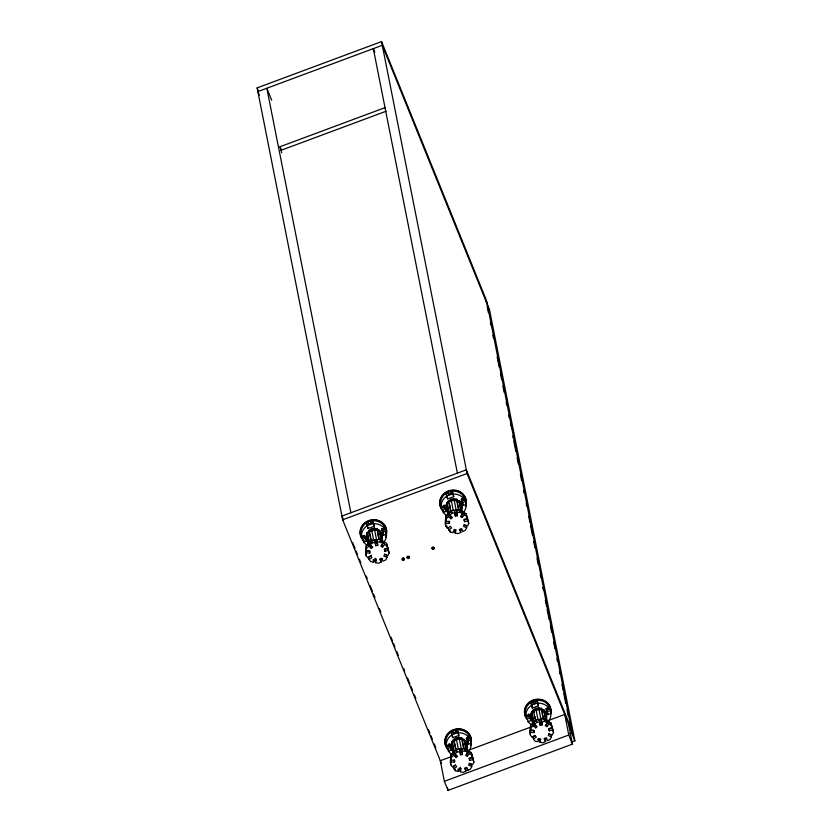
<?xml version="1.0" encoding="UTF-8"?>
<svg xmlns="http://www.w3.org/2000/svg" width="832" height="832" viewBox="0 0 832 832"><rect width="100%" height="100%" fill="white"/><g stroke="black" fill="none" stroke-linecap="round" stroke-linejoin="round"><path stroke-width="1.25" d="M432.162 548.673L433.337 547.331A1.061 0.978 -11.2 0 1 433.524 549.203L432.286 548.891L432.193 547.914M381.222 562.016L379.725 559.125L381.545 558.282L383.032 561.174L385.767 559.894L387.036 557.326L383.854 556.057L384.696 554.351L387.878 555.62L389.137 553.041L386.516 543.369L379.912 539.323L371.894 540.238L366.226 545.688L365.56 553.124L366.07 555.682L367.806 557.908L370.666 555.953L371.956 557.606L369.096 559.551L370.708 561.621L373.63 562.245L374.525 559.083L376.459 559.499L375.565 562.661L378.487 563.285L381.222 562.016L380.754 559.655L382.564 558.802M365.851 550.524L366.018 548.673L366.486 551.034L369.98 551.2L369.803 553.051L366.319 552.885L365.851 550.524L369.346 550.69L369.803 553.051M366.07 555.682L366.319 552.885M366.486 551.034L366.226 545.688M464.069 524.493L467.501 525.99L468.759 523.422L466.149 513.75L459.534 509.694L451.516 510.619L445.848 516.069L445.182 523.494L445.692 526.053L447.429 528.289L450.299 526.334L451.578 527.977L448.718 529.932L450.33 532.002L453.253 532.626L454.147 529.464L456.082 529.88L455.187 533.042L458.11 533.666L460.845 532.386L460.377 530.026L462.186 529.183M445.692 526.053L445.64 519.054L446.108 521.414L449.602 521.581L449.436 523.432L445.942 523.266M446.108 521.414L445.848 516.069M471.786 766.449L468.603 765.19L469.435 763.474L472.618 764.743L473.886 762.164L471.266 752.492L464.651 748.446L456.643 749.362L450.975 754.811L450.299 762.247L450.809 764.806L452.556 767.031L455.416 765.086L456.706 766.73L453.846 768.685L455.458 770.744L458.38 771.368L459.264 768.206L461.209 768.622L460.314 771.784L463.237 772.408L465.972 771.139L465.504 768.778L467.314 767.936L467.782 770.297L470.517 769.028L471.786 766.449L471.318 764.088L469.196 763.246M450.809 764.806L450.757 757.806L451.225 760.167L454.719 760.334L454.553 762.174L451.058 762.008M451.225 760.167L450.975 754.811M548.818 733.626L552.24 735.124L553.509 732.545L550.888 722.873L544.284 718.827L536.266 719.742L530.598 725.192L529.932 732.628L530.431 735.186L532.178 737.412L535.038 735.457L536.328 737.11L533.468 739.066L535.08 741.125L538.002 741.749L538.897 738.587L540.831 739.003L539.937 742.165L542.859 742.789L545.594 741.52L545.126 739.159L546.936 738.317M530.431 735.186L530.223 730.028L533.707 730.194L534.175 732.555L530.691 732.389M534.175 732.555L534.342 730.704L530.858 730.538L530.598 725.192M369.606 543.005L367.182 532.563L366.995 535.132M367.432 533.822L366.756 536.484L368.264 544.44M381.389 538.73L381.347 537.046M453.284 510.65L451.027 499.21L448.531 500.698L446.805 502.944L446.129 505.596L448.146 515.778M446.378 506.865L447.054 504.202M451.246 744.349L451.932 741.697L453.648 739.45L456.144 737.953L458.411 749.393M452.182 742.955L451.495 745.607L453.014 753.574M532.636 723.944L530.868 714.73L531.554 712.067L533.27 709.831L535.766 708.334L538.117 720.231M531.118 715.988L531.575 714.22M375.69 558.189L375.097 560.3L375.565 562.661M460.439 767.312L459.846 769.423L460.314 771.784M464.318 524.732L463.476 526.438L466.658 527.696L465.39 530.275L462.654 531.544L461.167 528.663L459.358 529.506L460.845 532.386M549.058 733.855L548.226 735.561L551.408 736.83L550.139 739.398L547.404 740.678L545.906 737.786L544.097 738.629L545.594 741.52M382.429 541.039L382.897 543.4L380.9 546.114L382.543 547.123L384.54 544.409L384.072 542.048L382.075 544.762L382.543 547.123M462.519 513.781L460.522 516.495L462.166 517.504L464.173 514.779L463.705 512.418L462.051 511.41L462.519 513.781L460.044 512.252L457.028 512.606L456.56 510.234L454.574 510.463L455.354 516.048L457.35 515.819L457.028 512.606M463.705 512.418L461.698 515.143L462.166 517.504M467.646 752.523L465.65 755.248L467.293 756.257L469.29 753.532L468.822 751.171L467.178 750.162L467.646 752.523L465.161 751.005L462.155 751.348L461.687 748.987L459.69 749.216L460.481 754.79L462.467 754.562L462.155 751.348M468.822 751.171L466.825 753.886L467.293 756.257M547.269 722.904L545.272 725.629L546.915 726.627L548.912 723.913L548.444 721.552L546.801 720.543L547.269 722.904L544.783 721.386L541.778 721.729L541.31 719.368L539.313 719.597L540.103 725.171L542.1 724.942L541.778 721.729M548.444 721.552L546.447 724.266L546.915 726.627M367.588 532.823L368.399 531.773M371.727 530.483L369.231 531.97L367.515 534.217L367.328 536.786M377.01 530.046L377.146 528.861L374.296 528.32L371.394 528.83L368.898 530.327L371.166 541.757M382.782 541.715L381.046 532.646L379.517 530.379L376.844 529.246M379.839 532.033L377.468 530.514L374.618 529.974L371.81 530.941L371.249 530.327M456.997 502.258L457.09 500.895L454.241 500.344L451.35 500.864L448.854 502.351L447.138 504.598L446.451 507.25L447.252 508.945M456.726 500.885L456.768 499.242L453.918 498.701L451.027 499.21M460.616 510.068L459.139 500.76L460.668 503.027L462.405 512.096M465.93 745.285L466.118 743.423L464.589 741.156L462.218 739.638L459.368 739.097L456.477 739.606L453.981 741.104L452.254 743.35L451.578 746.002L453.014 751.026M461.843 739.627L461.885 737.984L459.035 737.443L456.144 737.953M465.733 748.81L464.256 739.502L465.795 741.77L467.563 750.693M533.021 712.535L533.52 711.09M536.099 709.987L533.603 711.485L531.877 713.721L531.201 716.383L532.886 722.634M541.746 711.391L541.518 708.365L538.668 707.824L535.766 708.334M543.837 711.526L543.889 709.883L545.418 712.15L547.435 722.332M545.605 720.45L544.211 711.537L545.251 713.887M368.399 543.837L369.803 542.474L370.271 544.846L372.757 547.05L371.353 548.402L368.867 546.198L368.399 543.837L370.885 546.042L371.353 548.402M366.735 548.246L368.867 546.198M370.271 544.846L372.403 542.797L375.409 542.454L375.731 545.667L377.728 545.438L376.938 539.864L374.941 540.093L375.731 545.667M448.022 514.218L449.426 512.855L449.894 515.216L452.39 517.431L450.975 518.783L448.49 516.578L448.022 514.218L450.507 516.422L450.975 518.783M446.358 518.627L448.49 516.578M449.894 515.216L452.026 513.178L455.031 512.824M453.138 752.96L454.553 751.608L455.021 753.969L457.506 756.174L456.092 757.536L453.606 755.321L453.138 752.96L455.634 755.165L456.092 757.536M451.485 757.37L453.606 755.321M455.021 753.969L457.153 751.92L460.158 751.577L460.481 754.79M532.761 723.341L534.175 721.989L534.643 724.35L537.129 726.554L535.725 727.906L533.229 725.702L532.761 723.341L535.257 725.546L535.725 727.906M531.107 727.75L533.229 725.702M534.643 724.35L536.775 722.301L539.781 721.958L540.103 725.171M371.488 555.235L368.628 557.19L369.096 559.551M455.281 765.014L453.378 766.324L453.846 768.685M534.903 735.394L533 736.694L533.468 739.066M448.531 500.698L448.781 501.956L450.871 500.708M455.988 739.461L454.303 740.969M535.621 709.831L536.172 710.445L538.99 709.478L541.84 710.018L543.92 711.922M380.058 559.759L382.138 558.792M544.43 739.263L546.51 738.296M441.355 763.329L342.659 519.792L257.14 87.88L381.555 41.6L486.564 300.737L572.083 732.638L569.67 733.543M281.746 152.818L280.03 146.713L385.32 107.546M280.769 150.415L386.058 111.249M342.659 519.792L467.074 473.512L381.555 41.6M451.173 756.694L440.305 760.739L444.371 781.31L448.063 790.4L572.468 744.12L568.402 723.549M468.083 750.402L530.889 727.043M547.799 720.751L564.71 714.459L568.786 735.02L572.468 744.12M444.371 781.31L568.786 735.02M571.23 742.154L574.86 740.802L513.854 432.713L510.463 424.112M453.315 494.759L453.71 496.725L447.585 498.867L447.002 495.924L453.118 493.771L452.14 491.171A12.553 11.534 -11.2 0 1 463.403 495.882L463.986 498.836L461.146 499.834L463.278 505.43L466.118 504.431L465.525 501.478L462.696 502.476L463.278 505.43M367.962 528.497L367.38 525.543L373.495 523.39L374.078 526.344L367.962 528.497L366.392 522.943A12.553 11.534 -11.2 0 0 360.942 533.52L361.525 536.474L364.364 535.475L366.486 541.07L363.646 542.069L363.064 539.115L365.903 538.117M447.002 495.924L446.014 493.324A12.553 11.534 -11.2 0 0 440.565 503.901L441.147 506.854L443.986 505.856L446.108 511.451L443.279 512.45L442.686 509.496L445.526 508.498L444.257 505.149M374.078 526.344L372.507 520.801A12.553 11.534 -11.2 0 1 383.781 525.502L384.363 528.455L381.524 529.454L383.656 535.049L386.485 534.05L385.902 531.097L383.063 532.095L383.656 535.049M538.065 703.882L538.45 705.848L532.334 708.001L531.752 705.047L537.867 702.894L536.879 700.305A12.553 11.534 -11.2 0 1 548.142 705.006L548.735 707.959L545.896 708.958L548.018 714.553L550.857 713.554L550.274 710.601L547.435 711.599L548.018 714.553M452.712 737.62L452.13 734.666L458.245 732.514L458.827 735.467L452.712 737.62L451.142 732.077A12.553 11.534 -11.2 0 0 445.682 742.654L446.274 745.607L449.103 744.609L451.235 750.204L448.396 751.192L447.814 748.249L450.653 747.25L449.374 743.891M531.752 705.047L530.764 702.447A12.553 11.534 -11.2 0 0 525.314 713.034L525.897 715.978L528.736 714.99L530.858 720.574L528.018 721.573L527.436 718.619L530.275 717.631L528.996 714.272M458.827 735.467L457.257 729.924A12.553 11.534 -11.2 0 1 468.52 734.635L469.102 737.578L466.274 738.577L468.395 744.172L471.234 743.174L470.652 740.22L467.813 741.218L468.395 744.172M466.378 518.7L464.121 519.334L464.589 521.695L467.969 520.749L467.501 518.388M466.981 516.61L467.449 518.981L464.058 519.927L464.589 521.695M387.348 546.239L387.816 548.6L384.436 549.546L384.966 551.314L388.346 550.368L387.878 548.007L384.498 548.954L384.966 551.314M549.994 728.146L552.25 727.511L553.509 732.545M551.72 725.743L552.188 728.104L548.808 729.05L549.338 730.829L552.718 729.872M471.494 757.453L469.248 758.087L469.716 760.448L473.096 759.491L472.628 757.13M472.098 755.362L472.566 757.723L469.186 758.68L469.716 760.448M460.429 504.369L459.389 502.018M460.97 507.426L461.001 504.67L459.462 502.414L456.799 501.28M446.919 509.912L448.136 513.51M381.046 532.646L380.806 533.988M367.786 539.448L368.316 541.05M546.208 716.466L545.407 714.782M454.678 511.534L454.886 513.687L456.882 513.458L457.35 515.819M377.406 542.225L380.411 541.882L382.897 543.4M375.263 543.306L377.26 543.078L377.728 545.438M539.635 722.81L541.632 722.582L542.1 724.942M460.013 752.43L461.999 752.201L462.467 754.562M454.168 499.959L456.633 500.427M541.382 709.55L543.046 711.027M373.537 559.77L375.762 560.248M537.909 739.284L540.124 739.752M537.534 739.388L539.469 739.804L539.937 742.165M384.446 554.122L386.568 554.965L387.036 557.326M464.173 514.779L466.648 516.308L467.449 518.981M384.54 544.409L387.026 545.927L387.816 548.6M548.912 723.913L551.398 725.431L552.188 728.104M469.29 753.532L471.775 755.05L472.566 757.723M456.477 499.626L458.848 501.145M541.216 708.75L543.587 710.268M461.594 738.369L463.965 739.887M379.766 531.638L381.378 534.3L381.077 535.371M464.506 740.771L466.045 743.028M467.782 770.297L466.284 767.406L464.474 768.248L465.972 771.139M486.106 301.122L489.424 309.306L513.77 432.297M487.292 304.439L382.283 45.302L257.868 91.582L259.334 95.181M374.785 52.229L373.329 48.63L457.382 473.138M571.355 728.936L466.336 469.81L341.921 516.09L343.387 519.688M467.074 473.512L572.083 732.638M571.542 732.618L574.86 740.802M271.69 100.246L266.833 88.254L350.886 512.751M257.14 87.88L258.107 90.282M280.03 146.713L281.008 149.115M352.622 542.485L355.056 548.475M356.023 550.878L357.479 554.476M359.424 559.281L360.89 562.879M366.236 576.077L367.203 578.469M370.126 585.666L372.559 591.666M373.526 594.069L374.982 597.667M379.361 608.462L380.817 612.061M391.03 637.26L392.486 640.858M393.463 643.261L394.919 646.859M396.864 651.654L398.32 655.252M403.666 668.45L404.643 670.852M407.555 678.049L409.989 684.05M410.966 686.442L412.422 690.04M414.367 694.845L415.823 698.443M428.459 729.633L429.926 733.231M430.893 735.634L432.349 739.232M434.294 744.026L435.76 747.635M546.156 708.24L547.435 711.599M461.417 499.117L462.696 502.476M536.879 700.305L538.45 705.848M452.14 491.171L453.71 496.725M530.764 702.447L532.334 708.001M446.014 493.324L447.585 498.867M466.534 737.87L467.813 741.218M381.794 528.736L383.063 532.095M457.257 729.924L457.912 731.65M372.507 520.801L373.173 522.527M451.142 732.077L452.13 734.666M366.392 522.943L367.38 525.543M467.969 520.749L468.759 523.422M473.096 759.491L473.886 762.164M388.346 550.368L389.137 553.041M492.274 326.602L492.378 327.163M487.115 306.197L488.363 312.541M490.37 322.681L490.88 325.218M492.887 335.358L493.386 337.896M497.151 356.918L499.158 367.058M500.417 373.402L501.675 379.735M502.923 386.079L504.182 392.423M506.189 402.563L506.698 405.101M508.706 415.241L509.205 417.778M512.814 435.989L513.313 438.537M513.822 441.074L515.83 451.266M517.098 457.631L518.357 463.996M520.374 474.178L521.633 480.542M523.65 490.734L524.15 493.272M526.167 503.464L526.677 506.012M528.694 516.194L529.953 522.558M530.452 525.106L532.47 535.288M533.728 541.653L534.997 548.018M537.014 558.21L538.273 564.574M540.29 574.756L540.79 577.304M542.807 587.486L543.306 590.034M545.324 600.215L546.593 606.58M547.092 609.128L549.11 619.31M550.368 625.685L551.626 632.05M553.644 642.231L554.902 648.596M556.92 658.778L557.43 661.326M559.447 671.507L559.946 674.055M561.964 684.247L563.222 690.612M563.732 693.16L565.75 703.342M567.008 709.706L568.266 716.071M570.284 726.253L570.794 728.801M550.888 722.873L551.398 725.431M550.94 734.469L551.408 736.83M548.87 728.468L549.338 730.829M545.449 714.875L546.686 721.157M546.156 718.796L546.655 721.302M543.889 709.883L544.138 711.142M544.211 711.537L545.896 720.065M544.284 718.827L544.783 721.386M541.518 708.365L543.774 719.805M541.986 712.65L543.234 718.931M538.668 707.824L541.174 720.512M539.313 719.597L539.781 721.958M536.266 719.742L536.775 722.301M534.009 711.745L534.196 712.722M534.945 716.498L535.444 719.014M533.27 709.831L535.538 721.261M532.21 713.596L533.978 722.509M531.554 712.067L533.822 723.507M530.275 717.631L530.858 720.574M530.39 728.177L530.858 730.538M466.149 513.75L466.648 516.308M466.19 525.335L466.658 527.696M460.502 504.764L460.699 505.752M459.139 500.76L461.157 510.942M459.534 509.694L460.044 512.252M456.768 499.242L459.035 510.682M457.246 503.516L458.484 509.808M453.918 498.701L456.258 510.588M454.886 513.687L455.354 516.048M451.516 510.619L452.026 513.178M449.259 502.611L451.194 512.398M454.719 530.67L455.187 533.042M448.854 502.351L450.788 512.138M447.46 504.462L449.228 513.386M446.805 502.944L449.072 514.384M448.968 521.071L449.436 523.432M449.998 530.296L450.33 532.002M445.723 509.486L446.108 511.451M448.25 527.571L448.718 529.932M446.961 525.928L447.429 528.289M471.266 752.492L471.775 755.05M466.253 744.432L467.522 750.838M465.629 743.506L465.826 744.494M466.326 747.011L466.814 749.528M466.284 747.157L466.783 749.674M464.256 739.502L466.274 749.684M464.651 748.446L465.161 751.005M461.885 737.984L464.152 749.424M462.114 741.01L463.611 748.55M458.9 736.736L461.386 749.341M459.69 749.216L460.158 751.577M456.643 749.362L457.153 751.92M454.386 741.364L454.574 742.342M454.823 743.6L456.321 751.15M453.648 739.45L455.915 750.89M457.912 769.007L458.38 771.368M452.587 743.215L454.355 752.128M451.932 741.697L454.199 753.126M454.085 759.814L454.553 762.174M455.114 769.038L455.458 770.744M450.653 747.25L451.235 750.204M447.574 787.977L448.063 790.4M386.516 543.369L387.026 545.927M379.517 530.379L381.784 541.819M379.475 532.022L381.233 540.946M379.912 539.323L380.411 541.882M377.146 528.861L379.163 539.042M377.374 531.887L378.612 538.169M374.15 527.613L376.802 541.008M374.941 540.093L375.409 542.454M371.394 528.83L373.745 540.717M371.894 540.238L372.403 542.797M369.637 532.23L369.834 533.218M370.084 534.477L371.571 542.017M373.162 559.884L373.63 562.245M367.182 532.563L369.45 544.003M367.713 539.053L368.753 544.357M366.101 539.105L366.486 541.07M531.69 716.29L532.002 718.068M541.31 719.368L541.632 722.582M456.56 510.234L456.882 513.458M461.687 748.987L461.999 752.201M376.938 539.864L377.26 543.078M433.888 548.486A1.061 0.978 -11.2 0 0 434.065 547.518L432.702 546.978A1.061 0.978 -11.2 0 0 432.203 548.486M433.17 548.86A1.061 0.978 -11.2 0 1 432.63 548.787M409.157 557.523A1.061 0.978 -11.2 0 0 408.637 556.244L407.826 556.234A1.061 0.978 -11.2 0 0 407.191 557.513A1.061 0.978 -11.2 0 0 408.564 558.054M386.485 534.05A12.553 11.534 -11.2 0 1 384.155 541.736M367.598 545.386A12.553 11.534 -11.2 0 1 363.646 542.069M361.525 536.474A12.553 11.534 -11.2 0 1 366.974 525.897M373.1 523.754A12.553 11.534 -11.2 0 1 384.363 528.455M385.902 531.097A12.553 11.534 -11.2 0 1 385.715 534.123M364.021 540.914A13.302 12.23 -11.2 0 1 368.742 520.551A13.302 12.23 -11.2 0 1 386.568 532.532M386.422 533.593A13.302 12.23 -11.2 0 1 385.83 535.683M364.094 541.31A13.302 12.23 -11.2 0 1 362.97 525.065A13.302 12.23 -11.2 0 1 380.328 521.633A13.302 12.23 -11.2 0 1 385.476 537.077M383.791 527.249A1.508 1.383 -11.2 0 1 385.393 528.497A1.508 1.383 -11.2 0 1 383.989 530.015A1.508 1.383 -11.2 0 1 382.398 528.767M384.81 527.166A1.508 1.383 -11.2 0 1 384.654 529.37A1.508 1.383 -11.2 0 1 382.398 528.726M370.562 521.175A1.508 1.383 -11.2 0 1 370.573 523.453A1.508 1.383 -11.2 0 1 368.254 522.756A1.508 1.383 -11.2 0 1 369.824 520.957M361.556 535.527A1.508 1.383 -11.2 0 0 362.981 537.378A1.508 1.383 -11.2 0 0 364.322 535.392A1.508 1.383 -11.2 0 1 362.898 536.983A1.508 1.383 -11.2 0 1 361.379 535.486M368.046 541.694A8.029 7.384 -11.2 0 1 373.173 529.62A8.029 7.384 -11.2 0 1 381.774 539.438M381.701 539.042A8.029 7.384 -11.2 0 0 378.165 529.942A8.029 7.384 -11.2 0 0 367.838 532.293L366.818 534.009A8.029 7.384 -11.2 0 0 367.973 541.299M550.857 713.554A12.553 11.534 -11.2 0 1 547.851 722.051M531.97 724.901A12.553 11.534 -11.2 0 1 528.018 721.573M525.897 715.978A12.553 11.534 -11.2 0 1 531.346 705.401M537.462 703.258A12.553 11.534 -11.2 0 1 548.735 707.959M526.885 718.838A13.302 12.23 -11.2 0 1 534.768 699.546A13.302 12.23 -11.2 0 1 550.794 713.097M526.968 719.233A13.302 12.23 -11.2 0 1 534.851 699.941A13.302 12.23 -11.2 0 1 550.867 713.492M547.778 706.836A1.508 1.383 -11.2 0 1 549.723 707.762A1.508 1.383 -11.2 0 1 548.496 709.509A1.508 1.383 -11.2 0 1 546.77 708.271M549.172 706.67A1.508 1.383 -11.2 0 1 549.182 708.76A1.508 1.383 -11.2 0 1 546.936 708.552M528.216 714.355A1.508 1.383 -11.2 0 1 528.528 716.279A1.508 1.383 -11.2 0 1 526.427 716.633A1.508 1.383 -11.2 0 1 526.115 714.709M528.414 714.199A1.508 1.383 -11.2 0 1 527.654 716.425A1.508 1.383 -11.2 0 1 525.751 714.99M531.346 719.566A8.029 7.384 -11.2 0 1 538.595 709.02A8.029 7.384 -11.2 0 1 546.146 718.942M546.582 716.654A8.029 7.384 -11.2 0 0 541.59 709.062A8.029 7.384 -11.2 0 0 532.199 711.797L531.18 713.513A8.029 7.384 -11.2 0 0 531.274 719.181M466.118 504.431A12.553 11.534 -11.2 0 1 463.102 512.928M447.221 515.767A12.553 11.534 -11.2 0 1 443.279 512.45M441.147 506.854A12.553 11.534 -11.2 0 1 446.597 496.278M452.722 494.125A12.553 11.534 -11.2 0 1 463.986 498.836M443.643 511.295A13.302 12.23 -11.2 0 1 442.281 495.342A13.302 12.23 -11.2 0 1 459.202 491.286A13.302 12.23 -11.2 0 1 465.462 506.064M443.716 511.69A13.302 12.23 -11.2 0 1 442.364 495.737A13.302 12.23 -11.2 0 1 459.274 491.681A13.302 12.23 -11.2 0 1 465.535 506.449M463.039 497.713A1.508 1.383 -11.2 0 1 465.005 498.753A1.508 1.383 -11.2 0 1 463.486 500.396A1.508 1.383 -11.2 0 1 462.041 498.784M462.956 497.318A1.508 1.383 -11.2 0 1 464.901 498.243A1.508 1.383 -11.2 0 1 463.674 499.98A1.508 1.383 -11.2 0 1 461.947 498.753M450.684 492.086A1.508 1.383 -11.2 0 1 449.332 494.114A1.508 1.383 -11.2 0 1 447.959 492.18A1.508 1.383 -11.2 0 1 450.476 491.785M443.747 505.471A1.508 1.383 -11.2 0 1 443.612 507.343A1.508 1.383 -11.2 0 1 441.574 507.437A1.508 1.383 -11.2 0 1 441.366 505.575M443.872 505.378A1.508 1.383 -11.2 0 1 442.905 507.291A1.508 1.383 -11.2 0 1 441.012 506.22M447.668 512.075A8.029 7.384 -11.2 0 1 452.806 500.001A8.029 7.384 -11.2 0 1 461.396 509.808M461.323 509.423A8.029 7.384 -11.2 0 0 457.787 500.323A8.029 7.384 -11.2 0 0 447.46 502.663L446.441 504.39A8.029 7.384 -11.2 0 0 445.952 508.206M447.595 511.68A8.029 7.384 -11.2 0 1 446.524 510.047M471.234 743.174A12.553 11.534 -11.2 0 1 468.218 751.67M452.338 754.52A12.553 11.534 -11.2 0 1 448.396 751.192M446.274 745.607A12.553 11.534 -11.2 0 1 451.724 735.03M457.839 732.878A12.553 11.534 -11.2 0 1 469.102 737.578M470.652 740.22A12.553 11.534 -11.2 0 1 470.621 742.248M448.76 750.048A13.302 12.23 -11.2 0 1 447.408 734.094A13.302 12.23 -11.2 0 1 464.318 730.028A13.302 12.23 -11.2 0 1 470.579 744.806M448.843 750.433A13.302 12.23 -11.2 0 1 447.481 734.49A13.302 12.23 -11.2 0 1 464.402 730.423A13.302 12.23 -11.2 0 1 470.662 745.202M468.156 736.455A1.508 1.383 -11.2 0 1 470.122 737.506A1.508 1.383 -11.2 0 1 468.614 739.149A1.508 1.383 -11.2 0 1 467.168 737.537M468.853 735.998A1.508 1.383 -11.2 0 1 469.695 738.244A1.508 1.383 -11.2 0 1 467.137 737.859M453.034 731.047A1.508 1.383 -11.2 0 1 455.406 730.371A1.508 1.383 -11.2 0 1 455.208 732.649A1.508 1.383 -11.2 0 1 452.972 731.765M448.874 744.214A1.508 1.383 -11.2 0 1 447.918 746.481A1.508 1.383 -11.2 0 1 446.295 744.65M448.999 744.13A1.508 1.383 -11.2 0 1 448.032 746.044A1.508 1.383 -11.2 0 1 446.129 744.973M452.795 750.818A8.029 7.384 -11.2 0 1 457.922 738.754A8.029 7.384 -11.2 0 1 466.523 748.561M466.44 748.166A8.029 7.384 -11.2 0 0 462.914 739.066A8.029 7.384 -11.2 0 0 452.577 741.416L451.558 743.132A8.029 7.384 -11.2 0 0 452.712 750.422M407.306 557.17L407.274 557.929A1.061 0.978 -11.2 0 0 408.096 558.532L408.886 558.334A1.061 0.978 -11.2 0 0 408.949 556.785A1.061 0.978 -11.2 0 0 407.306 557.17M402.48 558.802L402.241 559.53A1.061 0.978 -11.2 0 0 403.666 560.321A1.061 0.978 -11.2 0 0 404.165 558.813A1.061 0.978 -11.2 0 0 402.48 558.802M403.114 558.022L402.397 558.397A1.061 0.978 -11.2 0 0 402.771 559.905L403.582 559.905A1.061 0.978 -11.2 0 0 403.114 558.022M369.273 524.056A1.508 1.383 -11.2 0 0 371.259 522.444A1.508 1.383 -11.2 0 0 368.805 521.706A1.508 1.383 -11.2 0 0 369.273 524.056M533.645 703.56A1.508 1.383 -11.2 0 0 535.631 701.948A1.508 1.383 -11.2 0 0 533.177 701.21A1.508 1.383 -11.2 0 0 533.645 703.56M533.572 703.175A1.508 1.383 -11.2 0 0 535.548 701.553A1.508 1.383 -11.2 0 0 533.104 700.814A1.508 1.383 -11.2 0 0 533.572 703.175M448.895 494.437A1.508 1.383 -11.2 0 0 450.882 492.825A1.508 1.383 -11.2 0 0 448.438 492.086A1.508 1.383 -11.2 0 0 448.895 494.437M454.022 733.19A1.508 1.383 -11.2 0 0 456.009 731.567A1.508 1.383 -11.2 0 0 453.554 730.829A1.508 1.383 -11.2 0 0 454.022 733.19"/></g></svg>
